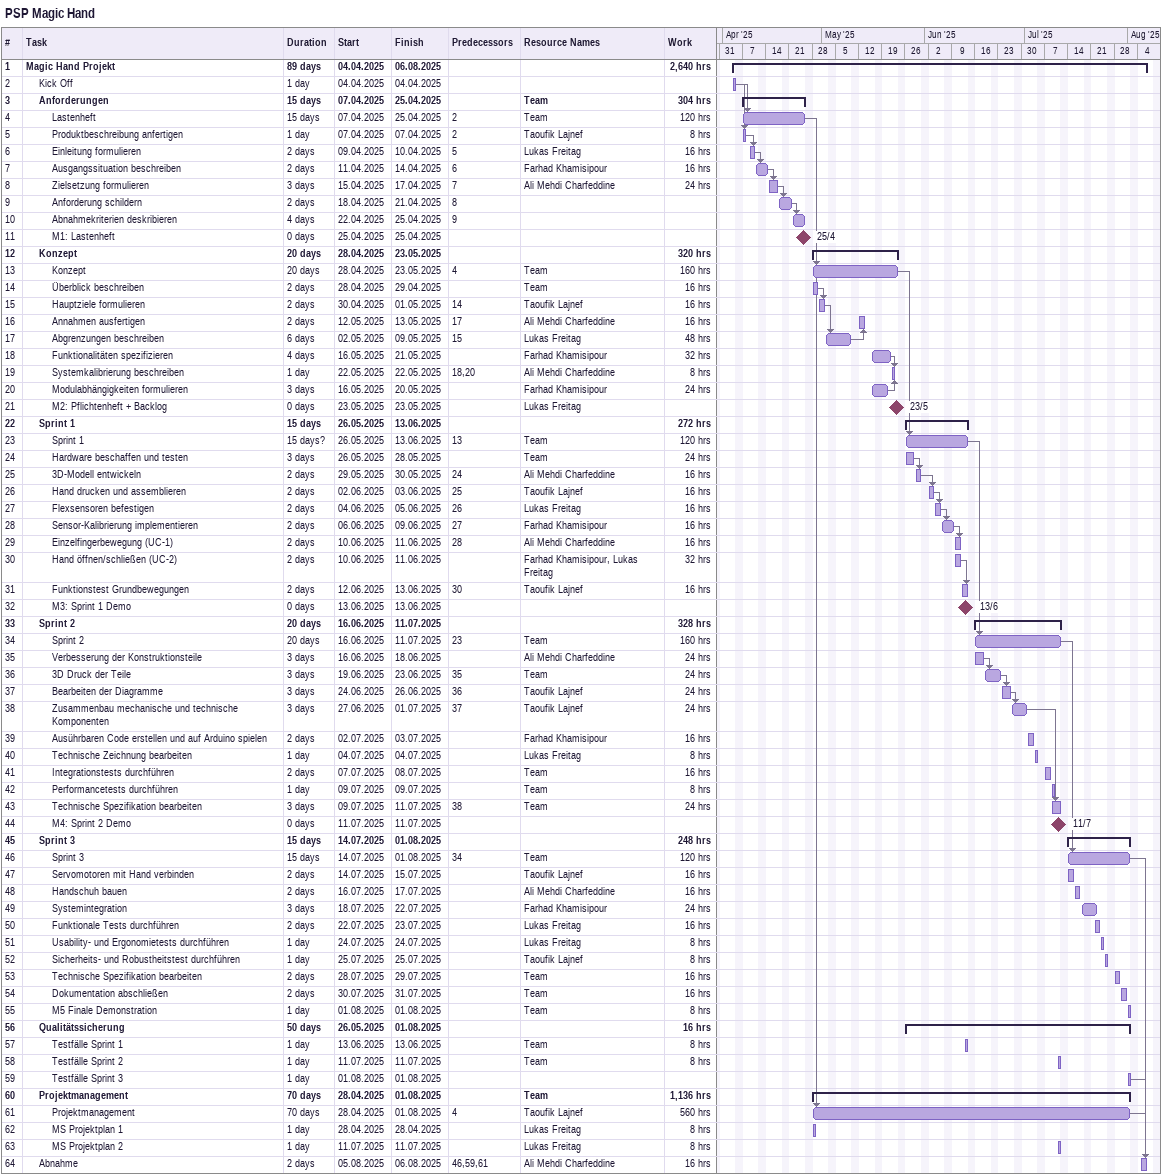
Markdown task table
PSP Magic Hand

| ID | Level | Task | Duration | Start | Finish | Predecessors | Resources | Work (h) |
|---|---|---|---|---|---|---|---|---|
| 1 | 1 | **Magic Hand Projekt** | 89d | 2025-04-04 | 2025-08-06 |  |  | 2640 |
| 2 | 2 | Kick Off | 1d | 2025-04-04 | 2025-04-04 |  |  |  |
| 3 | 2 | **Anforderungen** | 15d | 2025-04-07 | 2025-04-25 |  | Team | 304 |
| 4 | 3 | Lastenheft | 15d | 2025-04-07 | 2025-04-25 | 2 | Team | 120 |
| 5 | 3 | Produktbeschreibung anfertigen | 1d | 2025-04-07 | 2025-04-07 | 2 | Taoufik Lajnef | 8 |
| 6 | 3 | Einleitung formulieren | 2d | 2025-04-09 | 2025-04-10 | 5 | Lukas Freitag | 16 |
| 7 | 3 | Ausgangssituation beschreiben | 2d | 2025-04-11 | 2025-04-14 | 6 | Farhad Khamisipour | 16 |
| 8 | 3 | Zielsetzung formulieren | 3d | 2025-04-15 | 2025-04-17 | 7 | Ali Mehdi Charfeddine | 24 |
| 9 | 3 | Anforderung schildern | 2d | 2025-04-18 | 2025-04-21 | 8 |  |  |
| 10 | 3 | Abnahmekriterien deskribieren | 4d | 2025-04-22 | 2025-04-25 | 9 |  |  |
| 11 | 3 | M1: Lastenheft | 0d | 2025-04-25 | 2025-04-25 |  |  |  |
| 12 | 2 | **Konzept** | 20d | 2025-04-28 | 2025-05-23 |  |  | 320 |
| 13 | 3 | Konzept | 20d | 2025-04-28 | 2025-05-23 | 4 | Team | 160 |
| 14 | 3 | Überblick beschreiben | 2d | 2025-04-28 | 2025-04-29 |  | Team | 16 |
| 15 | 3 | Hauptziele formulieren | 2d | 2025-04-30 | 2025-05-01 | 14 | Taoufik Lajnef | 16 |
| 16 | 3 | Annahmen ausfertigen | 2d | 2025-05-12 | 2025-05-13 | 17 | Ali Mehdi Charfeddine | 16 |
| 17 | 3 | Abgrenzungen beschreiben | 6d | 2025-05-02 | 2025-05-09 | 15 | Lukas Freitag | 48 |
| 18 | 3 | Funktionalitäten spezifizieren | 4d | 2025-05-16 | 2025-05-21 |  | Farhad Khamisipour | 32 |
| 19 | 3 | Systemkalibrierung beschreiben | 1d | 2025-05-22 | 2025-05-22 | 18, 20 | Ali Mehdi Charfeddine | 8 |
| 20 | 3 | Modulabhängigkeiten formulieren | 3d | 2025-05-16 | 2025-05-20 |  | Farhad Khamisipour | 24 |
| 21 | 3 | M2: Pflichtenheft + Backlog | 0d | 2025-05-23 | 2025-05-23 |  | Lukas Freitag |  |
| 22 | 2 | **Sprint 1** | 15d | 2025-05-26 | 2025-06-13 |  |  | 272 |
| 23 | 3 | Sprint 1 | 15d? | 2025-05-26 | 2025-06-13 | 13 | Team | 120 |
| 24 | 3 | Hardware beschaffen und testen | 3d | 2025-05-26 | 2025-05-28 |  | Team | 24 |
| 25 | 3 | 3D-Modell entwickeln | 2d | 2025-05-29 | 2025-05-30 | 24 | Ali Mehdi Charfeddine | 16 |
| 26 | 3 | Hand drucken und assemblieren | 2d | 2025-06-02 | 2025-06-03 | 25 | Taoufik Lajnef | 16 |
| 27 | 3 | Flexsensoren befestigen | 2d | 2025-06-04 | 2025-06-05 | 26 | Lukas Freitag | 16 |
| 28 | 3 | Sensor-Kalibrierung implementieren | 2d | 2025-06-06 | 2025-06-09 | 27 | Farhad Khamisipour | 16 |
| 29 | 3 | Einzelfingerbewegung (UC-1) | 2d | 2025-06-10 | 2025-06-11 | 28 | Ali Mehdi Charfeddine | 16 |
| 30 | 3 | Hand öffnen/schließen (UC-2) | 2d | 2025-06-10 | 2025-06-11 |  | Farhad Khamisipour, Lukas Freitag | 32 |
| 31 | 3 | Funktionstest Grundbewegungen | 2d | 2025-06-12 | 2025-06-13 | 30 | Taoufik Lajnef | 16 |
| 32 | 3 | M3: Sprint 1 Demo | 0d | 2025-06-13 | 2025-06-13 |  |  |  |
| 33 | 2 | **Sprint 2** | 20d | 2025-06-16 | 2025-07-11 |  |  | 328 |
| 34 | 3 | Sprint 2 | 20d | 2025-06-16 | 2025-07-11 | 23 | Team | 160 |
| 35 | 3 | Verbesserung der Konstruktionsteile | 3d | 2025-06-16 | 2025-06-18 |  | Ali Mehdi Charfeddine | 24 |
| 36 | 3 | 3D Druck der Teile | 3d | 2025-06-19 | 2025-06-23 | 35 | Team | 24 |
| 37 | 3 | Bearbeiten der Diagramme | 3d | 2025-06-24 | 2025-06-26 | 36 | Taoufik Lajnef | 24 |
| 38 | 3 | Zusammenbau mechanische und technische Komponenten | 3d | 2025-06-27 | 2025-07-01 | 37 | Taoufik Lajnef | 24 |
| 39 | 3 | Ausührbaren Code erstellen und auf Arduino spielen | 2d | 2025-07-02 | 2025-07-03 |  | Farhad Khamisipour | 16 |
| 40 | 3 | Technische Zeichnung bearbeiten | 1d | 2025-07-04 | 2025-07-04 |  | Lukas Freitag | 8 |
| 41 | 3 | Integrationstests durchführen | 2d | 2025-07-07 | 2025-07-08 |  | Team | 16 |
| 42 | 3 | Performancetests durchführen | 1d | 2025-07-09 | 2025-07-09 |  | Team | 8 |
| 43 | 3 | Technische Spezifikation bearbeiten | 3d | 2025-07-09 | 2025-07-11 | 38 | Team | 24 |
| 44 | 3 | M4: Sprint 2 Demo | 0d | 2025-07-11 | 2025-07-11 |  |  |  |
| 45 | 2 | **Sprint 3** | 15d | 2025-07-14 | 2025-08-01 |  |  | 248 |
| 46 | 3 | Sprint 3 | 15d | 2025-07-14 | 2025-08-01 | 34 | Team | 120 |
| 47 | 3 | Servomotoren mit Hand verbinden | 2d | 2025-07-14 | 2025-07-15 |  | Taoufik Lajnef | 16 |
| 48 | 3 | Handschuh bauen | 2d | 2025-07-16 | 2025-07-17 |  | Ali Mehdi Charfeddine | 16 |
| 49 | 3 | Systemintegration | 3d | 2025-07-18 | 2025-07-22 |  | Farhad Khamisipour | 24 |
| 50 | 3 | Funktionale Tests durchführen | 2d | 2025-07-22 | 2025-07-23 |  | Lukas Freitag | 16 |
| 51 | 3 | Usability- und Ergonomietests durchführen | 1d | 2025-07-24 | 2025-07-24 |  | Lukas Freitag | 8 |
| 52 | 3 | Sicherheits- und Robustheitstest durchführen | 1d | 2025-07-25 | 2025-07-25 |  | Taoufik Lajnef | 8 |
| 53 | 3 | Technische Spezifikation bearbeiten | 2d | 2025-07-28 | 2025-07-29 |  | Team | 16 |
| 54 | 3 | Dokumentation abschließen | 2d | 2025-07-30 | 2025-07-31 |  | Team | 16 |
| 55 | 3 | M5 Finale Demonstration | 1d | 2025-08-01 | 2025-08-01 |  | Team | 8 |
| 56 | 2 | **Qualitätssicherung** | 50d | 2025-05-26 | 2025-08-01 |  |  | 16 |
| 57 | 3 | Testfälle Sprint 1 | 1d | 2025-06-13 | 2025-06-13 |  | Team | 8 |
| 58 | 3 | Testfälle Sprint 2 | 1d | 2025-07-11 | 2025-07-11 |  | Team | 8 |
| 59 | 3 | Testfälle Sprint 3 | 1d | 2025-08-01 | 2025-08-01 |  |  |  |
| 60 | 2 | **Projektmanagement** | 70d | 2025-04-28 | 2025-08-01 |  | Team | 1136 |
| 61 | 3 | Projektmanagement | 70d | 2025-04-28 | 2025-08-01 | 4 | Taoufik Lajnef | 560 |
| 62 | 3 | MS Projektplan 1 | 1d | 2025-04-28 | 2025-04-28 |  | Lukas Freitag | 8 |
| 63 | 3 | MS Projektplan 2 | 1d | 2025-07-11 | 2025-07-11 |  | Lukas Freitag | 8 |
| 64 | 2 | Abnahme | 2d | 2025-08-05 | 2025-08-06 | 46, 59, 61 | Ali Mehdi Charfeddine | 16 |
